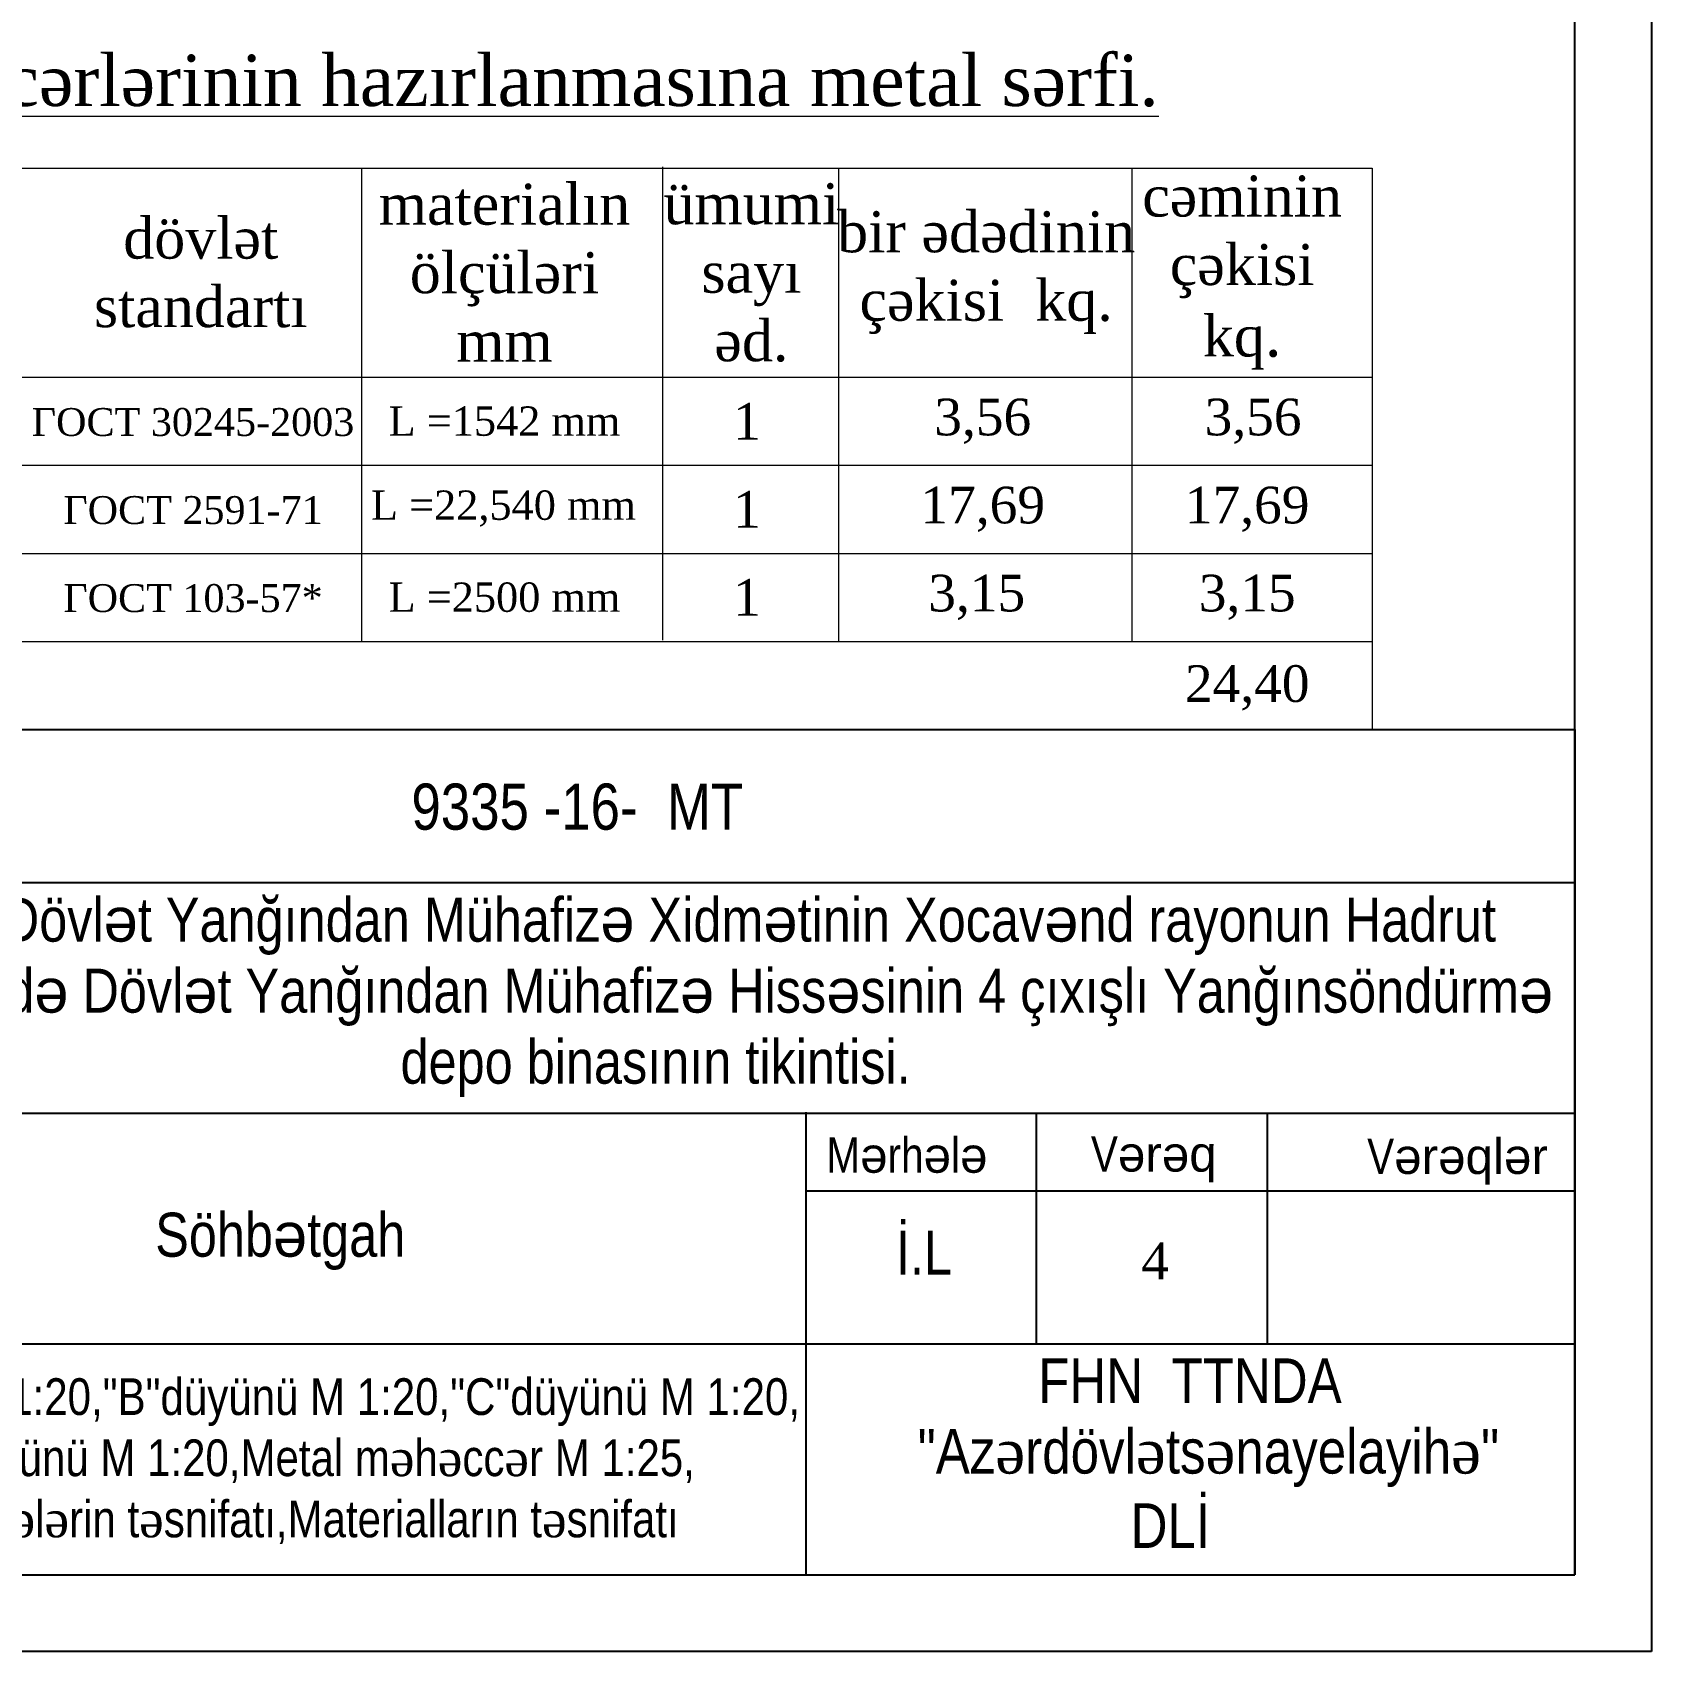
# Model space of a CAD drawing. Header units: millimetres. Extents: x 873544 to 1143527, y -837564 to -766512.
# Drawn here: x 1038683 to 1049720, y -796268 to -785233 of the extents above; entities that cross this region are included whole.
import ezdxf

# ---------------------------------------------------------------- set-up
doc = ezdxf.new("R2010")
doc.units = ezdxf.units.MM
for name, color, linetype, lineweight in [('0_Ном._пера__7', 7, 'Continuous', 60), ('cədvəl xətti-15', 7, 'Continuous', 15), ('cədvəl xətti-25', 7, 'Continuous', 25), ('stamp_Ном._пера__1', 7, 'Continuous', 5), ('Xarici razm.-1', 7, 'Continuous', 9), ('Yazı', 7, 'Continuous', 9), ('Yazı-1', 7, 'Continuous', 15), ('перегородка', 130, 'Continuous', 20)]:
    doc.layers.add(name, color=color, linetype=linetype, lineweight=lineweight)
doc.layers.add('Künc ştampının yazısı', color=7, linetype='Continuous')
doc.styles.add('style6', font='ARIALN.TTF', dxfattribs={"height": 300})
doc.styles.add('Times New  Roman', font='times.ttf')

# ---------------------------------------------------------------- blocks, each defined once
blk = doc.blocks.new('dsdvvvf')
at = {"lineweight": 25}
for p, q in [((987093, -639584), (987093, -669340)), ((987093, -669340), (944974, -669340))]:
    blk.add_line(p, q, dxfattribs=at)
at = {"lineweight": 25, "ltscale": 15}
for p, q in [((986569, -668816), (986569, -640108)), ((947069, -668816), (986569, -668816))]:
    blk.add_line(p, q, dxfattribs=at)
at = {"color": 0, "lineweight": 25, "ltscale": 15}
for p, q in [((967186, -663055), (986569, -663055)), ((986569, -663055), (986569, -668816)), ((973996, -664099), (986569, -664099)), ((973996, -665670), (986569, -665670)), ((981330, -668816), (981330, -665665)), ((982897, -665677), (982897, -667242)), ((984473, -665673), (984473, -667242)), ((981330, -666199), (986569, -666199)), ((973996, -667242), (986569, -667242))]:
    blk.add_line(p, q, dxfattribs=at)
at = {"color": 0, "lineweight": 5, "ltscale": 15}
blk.add_line((986506, -666199), (981330, -666199), dxfattribs=at)
at = {"lineweight": 25, "attachment_point": 1, "style": 'style6'}
for s, insert, char_height, width in [('M{\\fArial|b0|i0|c0|p34;ə}rh{\\fArial|b0|i0|c0|p34;ə}l{\\fArial|b0|i0|c0|p34;ə}', (981468, -665836), 240.98, 7282.72), ('V{\\fArial|b0|i0|c0|p34;ə\\fArial|b0|i0|c238|p34;r\\fArial|b0|i0|c0|p34;ə\\fArial|b0|i0|c238|p34;q}', (983271, -665828), 240.98, 7282.72), ('V{\\fArial|b0|i0|c0|p34;ə\\fArial|b0|i0|c238|p34;r\\fArial|b0|i0|c0|p34;ə\\fArial|b0|i0|c238|p34;ql\\fArial|b0|i0|c0|p34;ə\\fArial|b0|i0|c238|p34;r}', (985154, -665844), 240.982, 7282.72), ('{\\fArial Narrow|b0|i0|c238|p34;İ.L\\fArial Narrow|b0|i0|c186|p34;      }', (981942, -666471), 300, 10584.41)]:
    blk.add_mtext(s, dxfattribs=dict(at, insert=insert, char_height=char_height, width=width))
at = {"color": 0, "insert": (976893, -666349), "char_height": 300, "attachment_point": 1, "style": 'style6'}
blk.add_mtext_dynamic_manual_height_columns('{\\fArial Narrow|b0|i0|c238|p34;Söhb\\fArial|b0|i0|c238|p34;ə\\fArial Narrow|b0|i0|c238|p34;tgah}', width=9709.14, gutter_width=1, heights=[0], dxfattribs=at)
at = {"color": 7, "ltscale": 15, "insert": (982525, -667342), "char_height": 303.85, "attachment_point": 1, "style": 'style6'}
blk.add_mtext('  {\\fArial Narrow|b0|i0|c238|p34;  FHN  TTNDA}', dxfattribs=at)
at = {"layer": '0_Ном._пера__7', "linetype": 'Continuous', "insert": (980256, -664881), "char_height": 300, "width": 13776.74, "attachment_point": 5, "line_spacing_factor": 0.967685, "style": 'style6'}
blk.add_mtext('{\\fArial Narrow|b0|i0|c238|p34;FHN-nin Dövl\\fArial|b0|i0|c238|p38;ə\\fArial Narrow|b0|i0|c238|p34;t Yanğından Mühafiz\\fArial|b0|i0|c238|p38;ə\\fArial Narrow|b0|i0|c238|p34; Xidm\\fArial|b0|i0|c238|p38;ə\\fArial Narrow|b0|i0|c238|p34;tinin} {\\fArial Narrow|b0|i0|c238|p34;Xocav\\fArial|b0|i0|c238|p38;ə\\fArial Narrow|b0|i0|c238|p34;nd rayonun Hadrut\\P q\\fArial|b0|i0|c238|p38;ə\\fArial Narrow|b0|i0|c238|p34;s\\fArial|b0|i0|c238|p38;ə\\fArial Narrow|b0|i0|c238|p34;b\\fArial|b0|i0|c238|p38;ə\\fArial Narrow|b0|i0|c238|p34;sind\\fArial|b0|i0|c238|p38;ə\\fArial Narrow|b0|i0|c238|p34; Dövl\\fArial|b0|i0|c238|p38;ə\\fArial Narrow|b0|i0|c238|p34;t Yanğından Mühafiz\\fArial|b0|i0|c238|p38;ə\\fArial Narrow|b0|i0|c238|p34; Hiss\\fArial|b0|i0|c238|p38;ə\\fArial Narrow|b0|i0|c238|p34;sinin 4 çıxışlı Yanğınsöndürm\\fArial|b0|i0|c238|p38;ə\\P\\fArial Narrow|b0|i0|c238|p34; depo binasının tikintisi}.', dxfattribs=at)
at = {"layer": 'stamp_Ном._пера__1', "linetype": 'Continuous', "insert": (979720, -663584), "char_height": 314.32, "attachment_point": 5, "style": 'style6'}
blk.add_mtext('\\A1; {\\fArial Narrow|b0|i0|c238|p34;9335} -1{\\fArial Narrow|b0|i0|c238|p34;6}-  MT', dxfattribs=at)
at = {"layer": 'перегородка', "color": 7, "ltscale": 15, "insert": (982090, -667823), "char_height": 303.846, "width": 10253.08, "attachment_point": 1, "style": 'style6'}
blk.add_mtext('"{\\fArial Narrow|b0|i0|c238|p34;Az\\fTimes New Roman|b0|i0|c238|p18;ə\\fArial Narrow|b0|i0|c238|p34;rdövl\\fTimes New Roman|b0|i0|c238|p18;ə\\fArial Narrow|b0|i0|c238|p34;ts\\fTimes New Roman|b0|i0|c238|p18;ə\\fArial Narrow|b0|i0|c238|p34;nayelayih\\fTimes New Roman|b0|i0|c238|p18;ə\\fArial Narrow|b0|i0|c238|p34;"\\P              } {\\fArial Narrow|b0|i0|c238|p34;DLİ}', dxfattribs=at)

msp = doc.modelspace()

# ---------------------------------------------------------------- linework, layer by layer
at = {"color": 0, "lineweight": 5, "ltscale": 15}
msp.add_line((1049196.2, -789983.1), (1049196.2, -789983.1), dxfattribs=at)
at = {"layer": 'cədvəl xətti-15', "linetype": 'Continuous', "lineweight": 20}
for p, q in [((1031377.6, -788183.5), (1040928.8, -788183.5)), ((1040928.8, -788183.5), (1047815.1, -788183.5)), ((1031377.6, -788783.5), (1047815.1, -788783.5)), ((1031377.6, -789383.5), (1040928.8, -789383.5)), ((1040928.8, -789383.5), (1047815.1, -789383.5))]:
    msp.add_line(p, q, dxfattribs=at)
at = {"layer": 'cədvəl xətti-25', "linetype": 'Continuous', "lineweight": 20}
for p, q in [((1040928.8, -789383.5), (1040928.8, -786157.4)), ((1042981.3, -789376), (1042981.3, -786149.9)), ((1044178.8, -789383.5), (1044178.8, -786157.4)), ((1046179.2, -789383.5), (1046179.2, -786157.4)), ((1031377.6, -787583.5), (1047815.1, -787583.5))]:
    msp.add_line(p, q, dxfattribs=at)
msp.add_lwpolyline([(1047815.1, -789983.5), (1031377.6, -789983.5), (1031377.6, -786157.4), (1047815.1, -786157.4), (1047815.1, -789983.5)], dxfattribs=at)

# ---------------------------------------------------------------- block references
at = {"layer": 'Xarici razm.-1', "color": 131}
msp.add_blockref('dsdvvvf', (62627.1, -126927.9), dxfattribs=at)

# ---------------------------------------------------------------- texts
at = {"layer": 'Künc ştampının yazısı', "insert": (1046288.6, -793606.1), "char_height": 250, "attachment_point": 5, "style": 'Times New  Roman'}
msp.add_mtext('{\\fTimes New Roman|b0|i0|c238|p18; 4}', dxfattribs=at)
at = {"layer": 'Künc ştampının yazısı', "lineweight": 9, "insert": (1040354.2, -794985.8), "char_height": 250, "attachment_point": 5, "style": 'style6'}
msp.add_mtext('"A"d{\\fArial Narrow|b0|i0|c238|p34;ü}y{\\fArial Narrow|b0|i0|c238|p34;ü}n{\\fArial Narrow|b0|i0|c238|p34;ü M 1}:{\\fArial Narrow|b0|i0|c238|p34;20,}"B"d{\\fArial Narrow|b0|i0|c238|p34;ü}y{\\fArial Narrow|b0|i0|c238|p34;ü}n{\\fArial Narrow|b0|i0|c238|p34;ü M 1}:{\\fArial Narrow|b0|i0|c238|p34;20,}"C"d{\\fArial Narrow|b0|i0|c238|p34;ü}y{\\fArial Narrow|b0|i0|c238|p34;ü}n{\\fArial Narrow|b0|i0|c238|p34;ü M 1}:{\\fArial Narrow|b0|i0|c238|p34;20,\\P}"a-a"d{\\fArial Narrow|b0|i0|c238|p34;ü}y{\\fArial Narrow|b0|i0|c238|p34;ü}n{\\fArial Narrow|b0|i0|c238|p34;ü M 1}:{\\fArial Narrow|b0|i0|c238|p34;20,}Metal m{\\fTimes New Roman|b0|i0|c238|p18;ə}h{\\fTimes New Roman|b0|i0|c238|p18;ə}cc{\\fTimes New Roman|b0|i0|c238|p18;ə}r{\\fArial Narrow|b0|i0|c238|p34; M 1}:{\\fArial Narrow|b0|i0|c238|p34;25,\\PDöş\\fTimes New Roman|b0|i0|c238|p18;ə\\fArial Narrow|b0|i0|c238|p34;m\\fTimes New Roman|b0|i0|c238|p18;ə\\fArial Narrow|b0|i0|c238|p34;l\\fTimes New Roman|b0|i0|c238|p18;ə\\fArial Narrow|b0|i0|c238|p34;rin t\\fTimes New Roman|b0|i0|c238|p18;ə\\fArial Narrow|b0|i0|c238|p34;snifatı,Materialların t\\fTimes New Roman|b0|i0|c238|p18;ə\\fArial Narrow|b0|i0|c238|p34;snifatı}', dxfattribs=at)
at = {"layer": 'Yazı', "attachment_point": 5, "style": 'Times New  Roman'}
for s, insert, char_height in [('{\\fTimes New Roman|b0|i0|c238|p18;\\L1.542 p.m Talvar məhəccərlərinin hazırlanmasına metal sərfi.}', (1039850.7, -785616.4), 350), ('{\\fTimes New Roman|b0|i0|c238|p18;L} {\\fTimes New Roman|b0|i0|c238|p18;=1542 mm}', (1041900.8, -787883.5), 200), ('{\\fTimes New Roman|b0|i0|c238|p18;1}', (1043553.8, -787883.5), 250), ('{\\fTimes New Roman|b0|i0|c238|p18;L} {\\fTimes New Roman|b0|i0|c238|p18;=22,540 mm}', (1041893.6, -788478.4), 200), ('1', (1043553.8, -788483.5), 250), ('{\\fTimes New Roman|b0|i0|c238|p18;L} {\\fTimes New Roman|b0|i0|c238|p18;=2500 mm}', (1041900.8, -789083.5), 200), ('{\\fTimes New Roman|b0|i0|c238|p18;1}', (1043553.8, -789083.5), 250)]:
    msp.add_mtext(s, dxfattribs=dict(at, insert=insert, char_height=char_height))
at = {"layer": 'Yazı', "color": 1, "char_height": 190, "attachment_point": 5, "style": 'Times New  Roman'}
for s, insert in [('{\\C256;ГОСТ \\fTimes New Roman|b0|i0|c238|p18;30245-2003}', (1039777.8, -787889.7)), ('{\\C256;ГОСТ 2591-71}', (1039777.8, -788489.7)), ('{\\C256;ГОСТ 103-57*}', (1039777.8, -789089.7))]:
    msp.add_mtext(s, dxfattribs=dict(at, insert=insert))
at = {"layer": 'Yazı', "color": 2, "char_height": 250, "attachment_point": 5, "style": 'Times New  Roman'}
for s, insert in [('{\\C256;3\\fTimes New Roman|b0|i0|c238|p18;,56}', (1045160.8, -787883.5)), ('{\\C256;3\\fTimes New Roman|b0|i0|c238|p18;,56}', (1047003.5, -787883.5)), ('{\\fTimes New Roman|b0|i0|c238|p18;\\C256;17,69}', (1045160.8, -788483.5)), ('{\\fTimes New Roman|b0|i0|c238|p18;\\C256;17,69}', (1046963.2, -788483.5)), ('{\\fTimes New Roman|b0|i0|c238|p18;\\C256;3,15}', (1045119.8, -789083.5)), ('{\\fTimes New Roman|b0|i0|c238|p18;\\C256;3,15}', (1046963.7, -789083.5)), ('{\\fTimes New Roman|b0|i0|c238|p18;\\C256;24,40}', (1046963.7, -789700.4))]:
    msp.add_mtext(s, dxfattribs=dict(at, insert=insert))
at = {"layer": 'Yazı-1', "attachment_point": 5, "style": 'Times New  Roman'}
for s, insert, char_height in [('materialın\\Pölçüləri  {\\fTimes New Roman|b0|i0|c238|p18;\\P}mm', (1041900.8, -786870.4), 280), ('ümumi\\Psayı\\Pəd.', (1043583.9, -786870.4), 280), ('{\\H0.93333x;cəminin\\Pçəkisi  \\fTimes New Roman|b0|i0|c238|p18;\\P\\fTimes New Roman|b0|i0|c204|p18;kq}.', (1046929.1, -786870.4), 300), (' dövlət\\P standartı', (1039777.8, -786870.4), 280), ('bir ədədinin\\Pçəkisi  kq.', (1045184, -786870.4), 280)]:
    msp.add_mtext(s, dxfattribs=dict(at, insert=insert, char_height=char_height))

doc.saveas('drawing.dxf')
